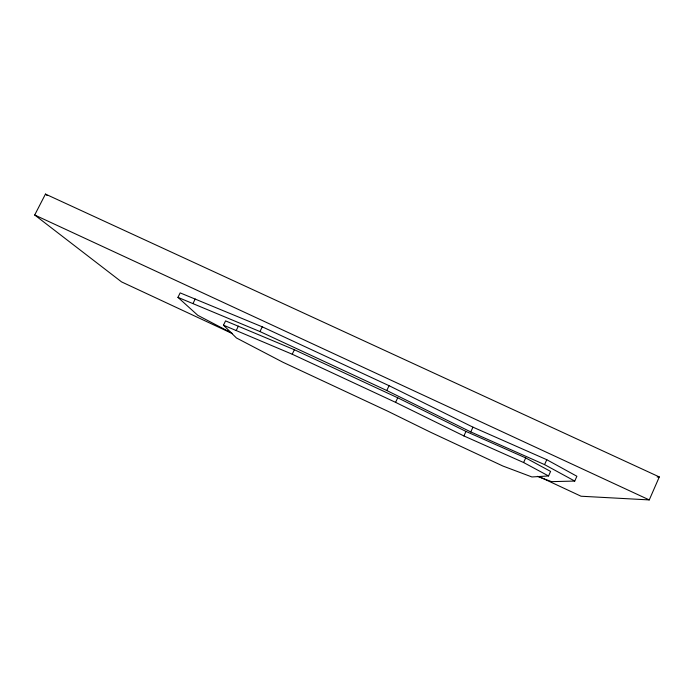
<?xml version="1.0" encoding="UTF-8"?>
<svg xmlns="http://www.w3.org/2000/svg" width="694" height="694" viewBox="0 0 694 694"><rect width="100%" height="100%" fill="white"/><g stroke="black" fill="none" stroke-linecap="round" stroke-linejoin="round"><path stroke-width="1.04" d="M538.83 476.535L581.052 496.227L649.263 499.914L659.3 476.934L45.466 194.086L34.7 215.001L121.554 281.894L232.499 333.649M537.382 476.344L551.548 481.636L574.753 481.063L576.888 476.258L546.777 459.706L472.961 427.157L389.048 385.682L262.254 326.822L180.162 292.885L177.942 297.362L197.781 315.31L231.831 333.137M574.753 481.063L544.573 464.616L546.777 459.706M548.555 475.963L550.594 471.417L525.696 457.91L465.978 431.425L397.723 397.792L294.386 349.733L225.567 320.888L223.468 325.174L236.437 337.969L283.039 362.303L387.625 411.143L430.61 432.267L502.89 466.03L531.908 476.96L548.555 475.963L523.606 462.534L463.904 435.945L395.589 402.355L292.226 354.226L223.468 325.174M523.606 462.534L525.696 457.91M463.904 435.945L465.978 431.425M544.573 464.616L470.775 431.928L472.961 427.157M395.589 402.355L397.723 397.792M470.775 431.928L386.784 390.514L389.048 385.682M292.226 354.226L294.386 349.733M177.942 297.362L259.955 331.55L262.254 326.822M236.238 330.474L238.354 326.137M192.993 303.504L195.231 298.975M657.157 477.004L659.3 476.934M34.7 215.001L649.263 499.914M259.955 331.55L386.784 390.514M45.466 194.086L47.097 195.482"/></g></svg>
